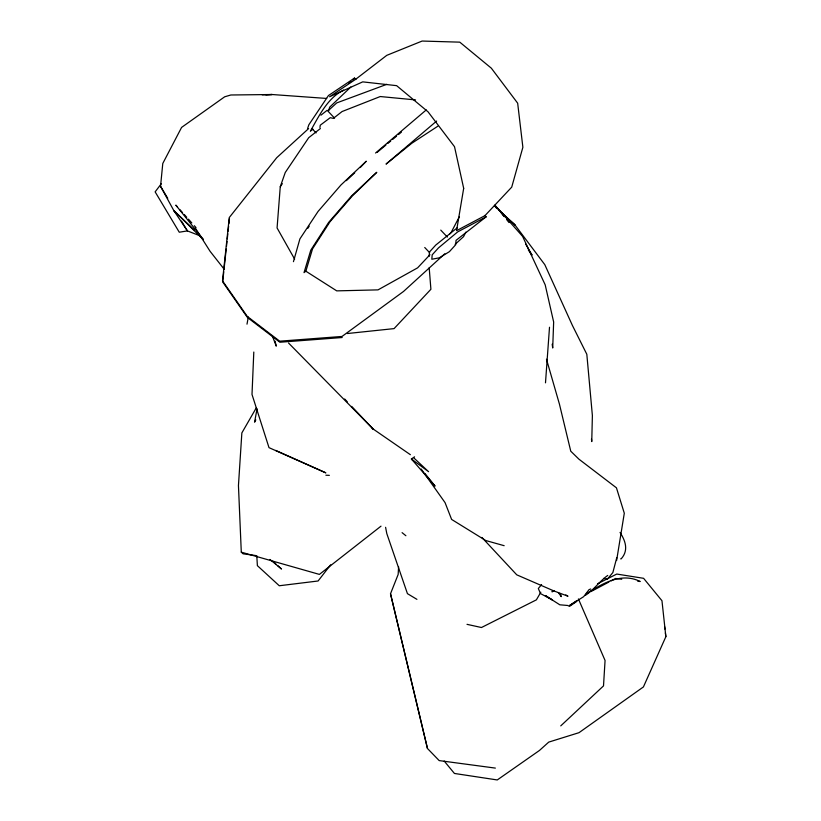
<?xml version="1.0" encoding="UTF-8"?>
<svg xmlns="http://www.w3.org/2000/svg" width="821" height="821" viewBox="0 0 821 821"><rect width="100%" height="100%" fill="white"/><g stroke="black" fill="none" stroke-linecap="round" stroke-linejoin="round"><path stroke-width="1.23" d="M253.802 352.045L252.006 394.449L269.001 447.65L325.855 472.855L275.702 450.421M398.585 566.757L398.164 574.433L390.509 593.778L427.464 748.485L439.184 760.595L495.361 768.097M545.493 382.832L549.506 327.24M320.375 128.548L308.706 137.702L285.246 172.513L280.259 186.778L277.077 227.961L294.636 259.128M429.106 256.388L429.475 251.985L435.746 245.069L457.184 227.858M199.749 235.709L187.393 230.896L173.826 210.597L160.536 186.316L162.784 163.471L181.595 127.409L224.677 96.796L230.855 94.99L272.1 94.518L326.645 98.448M223.774 271.802L222.696 281.942L247.419 317.45L279.879 342.234L342.183 337.523M224.041 269.278L226.206 249.009M226.473 246.485L227.007 241.415M227.284 238.88L227.817 233.821M228.084 231.286L228.628 226.216M228.895 223.692L229.439 218.622M319.954 127.573L320.252 125.213L330.237 117.69L333.357 118.378L342.07 111.543L380.256 96.539L415.549 99.916M616.612 560.527L624.299 513.228L616.448 487.828L578.908 459.155L570.759 451.201L559.429 404.117L546.468 359.188M246.998 324.162L248.311 317.06M257.076 408.776L254.572 422.179L255.824 419.942M293.446 261.673L299.901 238.911L318.086 211.418L340.982 184.961L366.299 161.203L360.286 167.535M616.745 557.746L612.866 572.535L607.294 579.257L603.589 578.405M305.853 271.197L312.524 248.896L330.073 221.649L352.322 195.952L376.788 172.287L351.593 195.891L328.677 222.378L310.779 250.169L304.027 272.634L305.853 271.197L336.733 290.87L378.019 289.875L417.591 267.862L429.958 254.726M307.659 128.312L308.85 124.782L328.441 95.554L354.508 78.077L355.862 79.504M328.523 110.661L329.714 107.12L350.803 87.036M597.534 583.793L616.766 574.053L643.592 578.312L661.962 600.726L665.862 636.696L643.418 686.931L579 732.681L548.746 742.102L539.448 750.466L497.269 779.95L454.424 773.454L444.202 761.057M465.866 232.138L463.557 236.653L455.111 244.36M459.267 216.908L451.119 232.497L449.487 234.19M256.378 407.709L241.856 432.913L238.449 485.56L241.292 552.164L243.119 553.826L255.659 555.53M540.823 592.228L536.38 599.853L481.465 627.521L467.016 624.34M280.259 186.778L282.332 183.647M307.824 228.31L309.199 226.237M161.265 183.801L155.138 191.868L179.265 232.22L187.393 230.896L181.492 221.106M330.678 564.786L318.096 580.991L279.273 585.753L257.384 565.659L256.778 555.643M541.583 584.583L538.319 588.524L540.526 593.583L552.102 599.802L545.318 595.523M349.007 83.311L350.844 81.566M352.681 79.822L354.508 78.077M346.359 180.641L354.713 172.779M560.753 725.877L603.507 685.904L605.067 660.484L578.405 598.92M308.593 128.599L276.708 157.714L229.264 217.555L222.522 280.874L247.244 316.383L279.704 341.177L342.008 336.456L403.532 291.455L444.797 253.781M328.287 110.619L336.733 102.912L386.783 84.337M320.919 115.197L327.148 110.291L334.578 118.121M426.273 109.901L375.556 153.024M436.618 121.067L386.044 164.097L411.783 143.275L437.767 126.249M377.126 152.388L385.88 145.091M387.82 143.47L390.734 141.027M392.684 139.406L396.574 136.163M398.513 134.541L401.428 132.109M312.873 129.164L310.369 131.165C319.03 115.997 327.302 98.274 343.66 90.023M486.114 216.857L456.045 240.337L455.676 244.74L449.405 251.667L439.297 257.835L431.815 259.241L432.185 254.838L438.455 247.921L457.708 231.871L486.114 216.857L484.759 215.43M381.006 526.158L319.4 574.402L241.292 552.164M585.558 595.215C593.963 589.796 599.638 581.145 607.735 575.449M414.543 456.825L411.383 458.98L435.058 486.094L425.104 473.666M554.072 590.627L552.112 591.91L551.969 591.325M586.286 593.85C602.142 583.731 621.189 571.95 640.195 581.514L637.743 581.217M590.997 591.551L608.884 582.058M611.122 580.868L615.586 578.487L621.743 579.246M590.668 588.985L588.996 589.694L583.669 596.662L569.6 605.508L576.876 600.592L576.434 601.629L569.497 606.38L567.793 605.488L559.809 604.8L545.39 595.574M347.416 333.521L394.07 328.616L430.902 289.279L429.188 267.749M262.207 94.815L272.1 94.518L265.86 94.815M325.906 475.226L329.354 475.349M620.666 558.855L621.087 558.947C628.824 550.46 625.53 540.957 620.05 532.439M504.156 545.688L485.765 540.536L451.612 519.426L445.064 502.637L421.194 469.007M565.792 594.917L567.978 596.231L553.847 590.915L516.758 574.833L481.896 537.437M416.924 599.351L407.442 593.655L386.794 533.568L385.593 527.308M410.367 454.69L372.17 428.336M402.085 532.644L405.892 535.733M269.965 559.47L281.5 569.025L277.755 565.628M500.738 212.249L515.044 225.067L544.795 264.649L572.432 325.485L586.82 354.282L592.382 415.58L591.756 441.575L591.489 439.04M273.065 561.379L275.877 563.924M498.388 209.56L515.044 225.067L501.323 212.772L494.981 205.599M414.01 458.087L428.572 471.675L411.383 458.98L413.055 460.581M194.567 230.188L173.826 210.597L203.3 239.599M288.54 343.014L373.565 429.496L351.655 406.395M440.764 230.106L447.363 237.064M311.949 128.558L316.075 132.91M424.734 247.501L429.691 252.724M344.646 398.996L347.273 401.777M177.51 206.995L175.827 205.127L203.403 239.496M180.025 209.807L182.549 212.618M184.232 214.486L186.757 217.298M188.44 219.166L191.796 222.912M194.32 225.724L196.003 227.591M494.817 205.096L522.577 236.345L545.195 284.856L553.652 321.986L552.707 348.001L552.194 344.194M494.416 205.589L496.838 208.544M224.246 269.309L210.073 251.288L195.316 228.012M504.392 216.693L501.323 212.772L503.571 215.872M506.69 219.618L508.999 222.553M528.303 249.923L532.049 255.085L525.727 244.186M558.413 592.588L561.215 596.631L560.558 594.219M160.536 186.316L167.741 198.282M272.223 335.645L276.256 346.144L275.097 341.177M390.509 593.778L427.464 748.485M664.589 626.546L664.907 629.081M665.379 632.888L665.862 636.696M463.68 188.337L456.558 230.66L484.965 215.646L511.729 187.126L522.874 147.277L517.671 103.2L491.348 68.194L459.781 42.158L422.138 41.05L386.773 55.346L355.657 79.288L329.59 96.765L362.738 81.874L396.625 85.661L428.039 111.81L454.516 146.702L463.68 188.337"/></g></svg>
